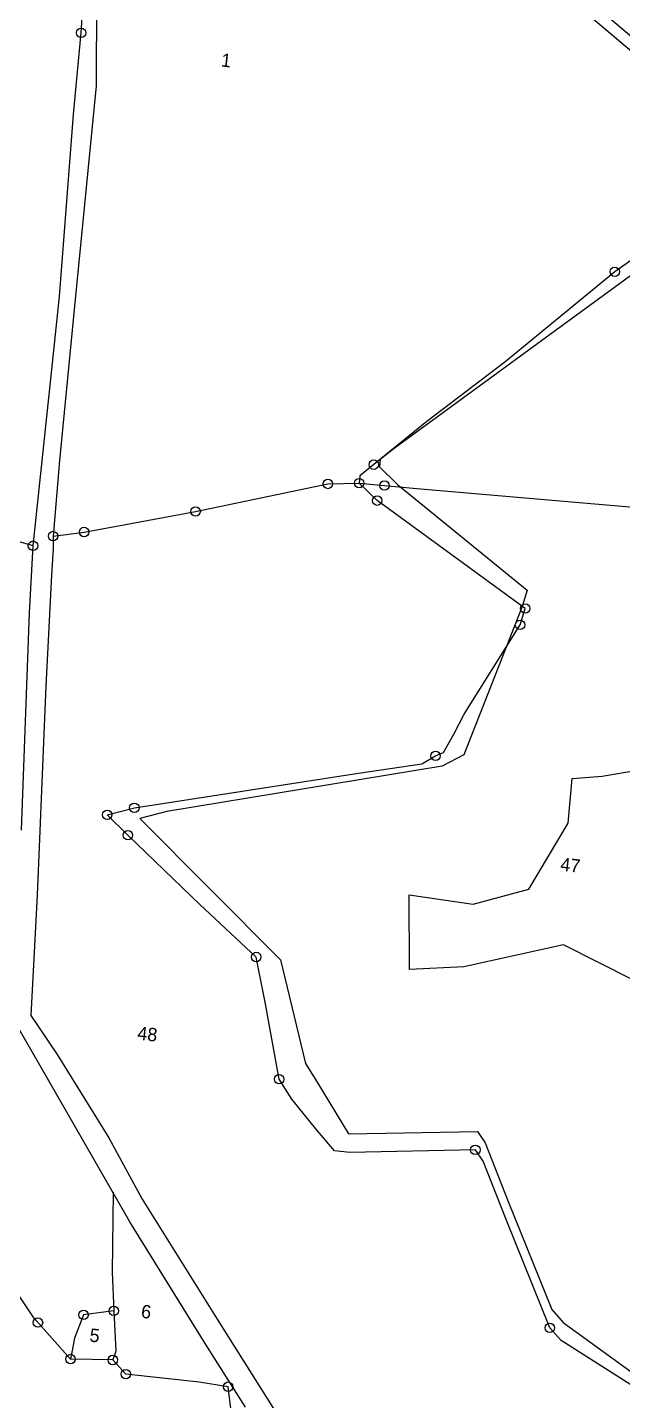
# Model space of a CAD drawing. Header units: feet. Extents: x 335577 to 339771, y 1780397 to 1782921.
# Drawn here: x 336982 to 337382, y 1780859 to 1781782 of the extents above; entities that cross this region are included whole.
import ezdxf
from ezdxf.enums import TextEntityAlignment as Align

# ---------------------------------------------------------------- set-up
doc = ezdxf.new("R2010")
doc.units = ezdxf.units.FT
doc.header["$LTSCALE"] = 0.02
doc.header["$MEASUREMENT"] = 0
doc.layers.get('0').update_dxf_attribs({"linetype": 'CONTINUOUS'})
for name, color, linetype in [('POLY_HATCH', 12, 'CONTINUOUS'), ('POLY_PARCEL', 6, 'CONTINUOUS'), ('POLY_ROAD', 30, 'CONTINUOUS'), ('TEXT_PARCEL', 7, 'CONTINUOUS'), ('V_BOUND_LINE', 7, 'CONTINUOUS')]:
    doc.layers.add(name, color=color, linetype=linetype)
doc.styles.add('TEXT_MAP', font='', dxfattribs={"height": 0.25})
doc.styles.get('TEXT_MAP').set_extended_font_data('Kruti Dev 050')

msp = doc.modelspace()

# ---------------------------------------------------------------- linework, layer by layer
for centre in [(337018.02, 1781777.91), (337376.65, 1781617.31), (337214.69, 1781487.7), (337183.8, 1781474.71), (337204.79, 1781475.26), (337221.87, 1781473.64), (337216.98, 1781463.51), (337094.94, 1781456.26), (337019.99, 1781442.42), (336985.68, 1781433.21), (336999.17, 1781439.71), (337316.44, 1781391.02), (337312.97, 1781379.97), (337256.16, 1781291.93), (337053.76, 1781257.11), (337035.53, 1781252.39), (337049.45, 1781238.62), (337135.68, 1781156.78), (337151.06, 1781074.69), (337282.92, 1781027.2), (337019.69, 1780916.24), (337039.92, 1780918.96), (336988.99, 1780911.14), (337332.94, 1780907.55), (337010.91, 1780886.58), (337039.28, 1780885.95), (337048.02, 1780876.45), (337116.81, 1780867.99)]:
    msp.add_circle(centre, 3.18)
at = {"layer": 'POLY_HATCH'}
for p, q in [((337307.03, 1781843.76), (337430.26, 1781739.52)), ((337388.93, 1781615.95), (337228.35, 1781498.61)), ((337218.92, 1781491.08), (337218.44, 1781486.17)), ((337228.35, 1781498.61), (337218.92, 1781491.08)), ((337218.44, 1781486.17), (337230.64, 1781474.42)), ((337230.64, 1781474.42), (337317.81, 1781403.29)), ((337317.81, 1781403.29), (337314.34, 1781392.25)), ((337314.34, 1781392.25), (337275.22, 1781292.7)), ((337275.22, 1781292.7), (337260.52, 1781285.01)), ((337260.52, 1781285.01), (337075.61, 1781254.68)), ((337368.11, 1781278.25), (337414.97, 1781286.36)), ((337345.33, 1781246.73), (337347.94, 1781276.79)), ((337347.94, 1781276.79), (337368.11, 1781278.25)), ((337075.61, 1781254.68), (337057.37, 1781249.96)), ((337057.37, 1781249.96), (337152.06, 1781154.95)), ((337318.89, 1781202.3), (337345.33, 1781246.73)), ((337238.76, 1781148.29), (337238.44, 1781198.67)), ((337238.44, 1781198.67), (337281.47, 1781192.4)), ((337281.47, 1781192.4), (337318.89, 1781202.3)), ((337342.15, 1781164.91), (337275.28, 1781150.15)), ((337389.16, 1781141.17), (337342.15, 1781164.91)), ((337152.06, 1781154.95), (337168.81, 1781085.14)), ((337275.28, 1781150.15), (337238.76, 1781148.29)), ((337168.81, 1781085.14), (337177.29, 1781071.65)), ((337177.29, 1781071.65), (337197.75, 1781037.86)), ((337197.75, 1781037.86), (337284.29, 1781039.48)), ((337284.29, 1781039.48), (337289.45, 1781031.83)), ((337289.45, 1781031.83), (337305.06, 1780992.54)), ((337305.06, 1780992.54), (337334.31, 1780919.83)), ((337334.31, 1780919.83), (337342.04, 1780911.25)), ((337342.04, 1780911.25), (337421.65, 1780853.18))]:
    msp.add_line(p, q, dxfattribs=at)
at = {"layer": 'POLY_PARCEL'}
for p, q in [((337416.61, 1781741.05), (337293.38, 1781845.28)), ((337389.54, 1781626.5), (337376.65, 1781617.31)), ((337376.65, 1781617.31), (337302.68, 1781556.65)), ((337302.68, 1781556.65), (337250.37, 1781516.7)), ((337250.37, 1781516.7), (337214.69, 1781487.7)), ((336985.68, 1781433.21), (336781.96, 1781492.36)), ((337214.69, 1781487.7), (337205.26, 1781480.17)), ((337094.94, 1781456.26), (337183.8, 1781474.71)), ((337183.8, 1781474.71), (337204.79, 1781475.26)), ((337205.26, 1781480.17), (337204.79, 1781475.26)), ((337216.98, 1781463.51), (337204.79, 1781475.26)), ((337204.79, 1781475.26), (337243.66, 1781471.58)), ((337316.44, 1781391.02), (337216.98, 1781463.51)), ((337243.66, 1781471.58), (337405.21, 1781457.74)), ((337019.99, 1781442.42), (337094.94, 1781456.26)), ((336999.17, 1781439.71), (337019.99, 1781442.42)), ((336985.68, 1781433.21), (336985.68, 1781433.21)), ((337312.97, 1781379.97), (337316.44, 1781391.02)), ((337275.39, 1781320.02), (337312.97, 1781379.97)), ((337268.42, 1781306.64), (337275.39, 1781320.02)), ((337261.57, 1781294.22), (337268.42, 1781306.64)), ((337246.87, 1781286.53), (337256.16, 1781291.93)), ((337256.16, 1781291.93), (337261.57, 1781294.22)), ((337053.76, 1781257.11), (337204.32, 1781280.34)), ((337204.32, 1781280.34), (337246.87, 1781286.53)), ((337035.53, 1781252.39), (337053.76, 1781257.11)), ((337049.45, 1781238.62), (337035.53, 1781252.39)), ((337097.77, 1781192.19), (337049.45, 1781238.62)), ((337135.68, 1781156.78), (337097.77, 1781192.19)), ((337141.65, 1781126.52), (337135.68, 1781156.78)), ((337151.06, 1781074.69), (337141.65, 1781126.52)), ((337159.54, 1781061.2), (337151.06, 1781074.69)), ((337175.68, 1781041.4), (337159.54, 1781061.2)), ((337188.19, 1781026.5), (337175.68, 1781041.4)), ((337198.68, 1781025.33), (337188.19, 1781026.5)), ((337282.92, 1781027.2), (337198.68, 1781025.33)), ((337288.08, 1781019.55), (337282.92, 1781027.2)), ((337303.69, 1780980.27), (337288.08, 1781019.55)), ((337039.47, 1780998.69), (337038.83, 1780944.96)), ((337332.94, 1780907.55), (337303.69, 1780980.27)), ((337038.83, 1780944.96), (337039.92, 1780918.96)), ((337039.92, 1780918.96), (337019.69, 1780916.24)), ((337039.92, 1780918.96), (337041.39, 1780891.93)), ((337019.69, 1780916.24), (337013.46, 1780900.52)), ((337013.46, 1780900.52), (337010.91, 1780886.58)), ((337340.68, 1780898.97), (337332.94, 1780907.55)), ((337041.39, 1780891.93), (337039.28, 1780885.95)), ((337421.04, 1780847.72), (337340.68, 1780898.97))]:
    msp.add_line(p, q, dxfattribs=at)
at = {"layer": 'POLY_ROAD'}
for p, q in [((337028.35, 1781870.17), (337028.19, 1781742.22)), ((337018.02, 1781777.91), (337021.78, 1781834.65)), ((337012.83, 1781723.04), (337018.02, 1781777.91)), ((337028.19, 1781742.22), (337013.44, 1781594.17)), ((337003.48, 1781600.81), (337012.83, 1781723.04)), ((336997.49, 1781543.06), (337003.48, 1781600.81)), ((337013.44, 1781594.17), (337003.53, 1781490.41)), ((336985.68, 1781433.21), (336997.49, 1781543.06)), ((337003.53, 1781490.41), (336999.17, 1781439.71)), ((336999.17, 1781439.71), (336999.16, 1781431.06)), ((336983.23, 1781388.19), (336985.68, 1781433.21)), ((336999.16, 1781431.06), (336998.06, 1781413.48)), ((336999.16, 1781431.06), (336999.16, 1781431.06)), ((336998.06, 1781413.48), (336994.33, 1781338.82)), ((336977.93, 1781242.09), (336983.23, 1781388.19)), ((336994.33, 1781338.82), (336988.56, 1781198.39)), ((336988.56, 1781198.39), (336984.25, 1781117.47)), ((336984.3, 1781094.67), (336972.33, 1781115.18)), ((336984.25, 1781117.47), (337001.82, 1781091.2)), ((337050.84, 1780978.91), (336984.3, 1781094.67)), ((337001.82, 1781091.2), (337036.59, 1781035.29)), ((337036.59, 1781035.29), (337059.1, 1780994.05)), ((337059.1, 1780994.05), (337109.47, 1780913.37)), ((337101.27, 1780896.99), (337050.84, 1780978.91)), ((337109.47, 1780913.37), (337176.06, 1780807.9)), ((337128.54, 1780854.28), (337101.27, 1780896.99))]:
    msp.add_line(p, q, dxfattribs=at)
at = {"layer": 'V_BOUND_LINE'}
for p, q in [((336986.19, 1780914.27), (336951.24, 1780966.45)), ((337010.91, 1780886.58), (336986.19, 1780914.27)), ((337039.28, 1780885.95), (337010.91, 1780886.58)), ((337048.02, 1780876.45), (337039.28, 1780885.95)), ((337097.25, 1780871.11), (337048.02, 1780876.45)), ((337116.81, 1780867.99), (337097.25, 1780871.11)), ((337118.79, 1780851.67), (337116.81, 1780867.99))]:
    msp.add_line(p, q, dxfattribs=at)

# ---------------------------------------------------------------- texts
at = {"layer": 'TEXT_PARCEL', "style": 'TEXT_MAP'}
for s, height, p in [('1', 8.95, (337115.54, 1781759.41)), ('47', 8.949, (337346.81, 1781218.55)), ('48', 8.949, (337062.57, 1781105.07)), ('6', 8.95, (337061.77, 1780918.44)), ('5', 8.95, (337027.11, 1780902.4))]:
    msp.add_text(s, height=height, rotation=353.64555, dxfattribs=at).set_placement(p, align=Align.MIDDLE)

doc.saveas('drawing.dxf')
